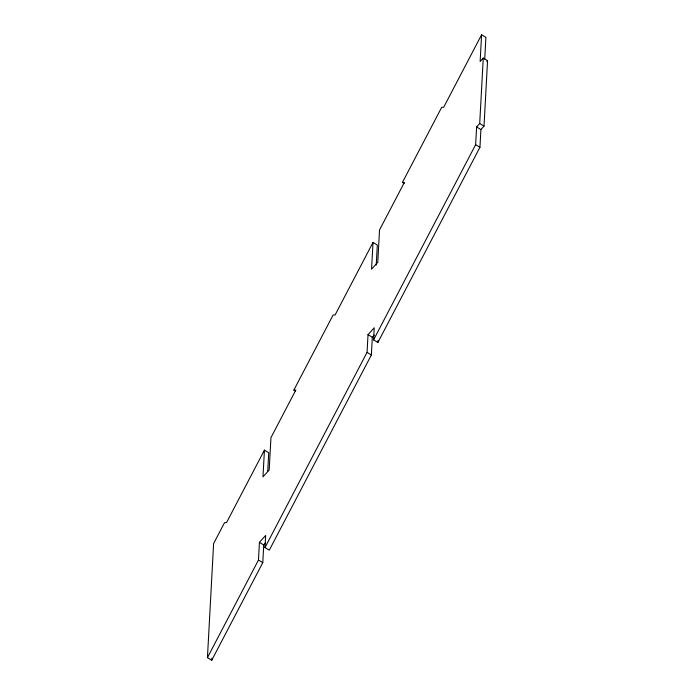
<?xml version="1.0" encoding="UTF-8"?>
<svg xmlns="http://www.w3.org/2000/svg" width="695" height="695" viewBox="0 0 695 695"><rect width="100%" height="100%" fill="white"/><g stroke="black" fill="none" stroke-linecap="round" stroke-linejoin="round"><path stroke-width="1.04" d="M265.681 542.786L263.735 544.941L262.78 562.637L211.74 660.25L207.44 657.652L213.617 543.551L224.546 522.649L226.501 522.657L264.43 450.117L268.73 452.714L267.74 471.106M211.74 660.25L211.853 658.208M207.44 657.652L258.471 560.04L259.435 542.335L265.646 535.463L264.986 547.573L269.295 550.179L371.365 354.963L372.32 337.257L374.266 335.112M264.43 450.117L262.979 476.866L269.191 469.994L270.946 437.65L295.809 390.086L293.855 390.077L333.131 314.965L335.086 314.974L373.015 242.433L377.315 245.031L376.23 265.099M264.986 547.573L367.056 352.356L368.02 334.651L374.231 327.779L373.571 339.898L377.88 342.496L479.95 147.279L480.905 129.574L484.015 126.134L487.56 60.665L483.26 58.059L480.149 61.499L481.592 34.75L485.901 37.348L484.728 59.084M373.015 242.433L371.564 269.182L377.776 262.31L379.522 229.967L404.394 182.403L402.44 182.403L441.716 107.291L443.671 107.291L481.592 34.75M377.88 342.496L377.984 340.481M373.571 339.898L475.641 144.673L476.605 126.968L479.706 123.528L483.26 58.059M486.821 61.481L487.56 60.665M479.706 123.528L484.015 126.134M476.605 126.968L480.905 129.574M475.641 144.673L479.95 147.279M402.44 182.403L404.169 183.437M368.02 334.651L372.32 337.257M367.056 352.356L371.365 354.963M293.855 390.077L295.584 391.12M259.435 542.335L263.735 544.941M258.471 560.04L262.78 562.637"/></g></svg>
